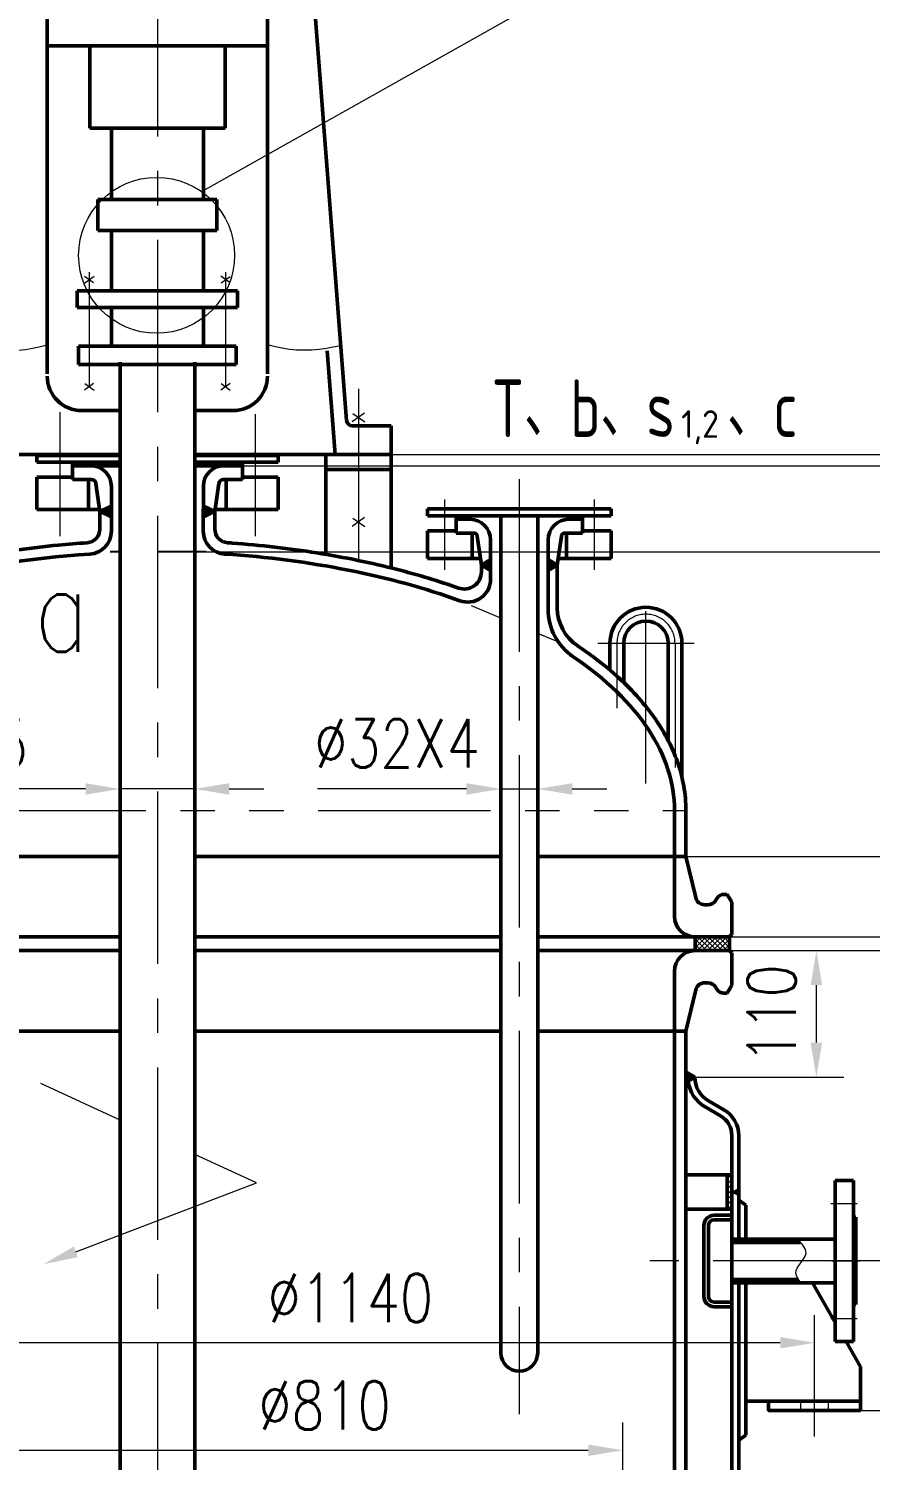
# Model space of a CAD drawing. Header units: millimetres. Extents: x -300 to 50368, y -660 to 14113.
# Drawn here: x 44881 to 45614, y 11544 to 12790 of the extents above; entities that cross this region are included whole.
import ezdxf

# ---------------------------------------------------------------- set-up
doc = ezdxf.new("R2010")
doc.units = ezdxf.units.MM
doc.header["$LTSCALE"] = 120
for name, pattern in [('CENTER', [2, 1.25, -0.25, 0.25, -0.25]), ('DASHED', [0.75, 0.5, -0.25]), ('PHANTOM', [2.5, 1.25, -0.25, 0.25, -0.25, 0.25, -0.25])]:
    doc.linetypes.add(name, pattern=pattern)
doc.layers.get('Defpoints').update_dxf_attribs({"lineweight": 18})
for name, color, linetype, lineweight in [('1轮廓实线层', 7, 'Continuous', 50), ('2细线层', 4, 'Continuous', 18), ('3中心线层', 1, 'CENTER', 18), ('4虚线层', 6, 'DASHED', 18), ('5剖面线层', 2, 'Continuous', 18), ('7标注层', 4, 'Continuous', 20), ('9双点划线层', 6, 'PHANTOM', 18)]:
    doc.layers.add(name, color=color, linetype=linetype, lineweight=lineweight)
doc.styles.add('PC_TEXTSTYLE', font='gbenor.shx', dxfattribs={"width": 0.8, "bigfont": 'gbcbig.shx'})
doc.styles.get("Standard").update_dxf_attribs({"font": 'isocp.shx', "width": 0.707, "bigfont": 'hztxt.shx'})
doc.styles.add('TH_GBDIM', font='romans.shx', dxfattribs={"width": 0.8, "bigfont": 'gbcbig.shx'})
doc.dimstyles.new('TH_GBDIM', dxfattribs={"dimscale": 12, "dimtxt": 3.5, "dimasz": 2.5, "dimexe": 2, "dimexo": 0, "dimgap": 1.5, "dimtad": 1, "dimdec": 0, "dimzin": 0, "dimdsep": 46, "dimtxsty": 'TH_GBDIM', "dimcen": 2.5, "dimclrd": 256, "dimclre": 256, "dimclrt": 256, "dimadec": 0, "dimazin": 0, "dimtfac": 0.714286, "dimtdec": 0, "dimtmove": 0, "dimatfit": 3, "dimfxl": 0, "dimtzin": 0, "dimlwd": -1, "dimlwe": -1, "dimarcsym": 0})
pattern_1 = [(45, (9505.66893, 469.9703), (-0.224506403, 0.224506403), []), (135, (9505.66893, 469.9703), (-0.224506403, -0.224506403), [])]
pattern_2 = [(45, (9505.66893, 474.9703), (-0.224506403, 0.224506403), []), (135, (9505.66893, 474.9703), (-0.224506403, -0.224506403), [])]

# ---------------------------------------------------------------- blocks, each defined once
blk = doc.blocks.new('*D151')
at = {"layer": '7标注层'}
for p, q in [((45491.1, 11987.7), (45712, 11987.7)), ((45688, 11747.7), (45688, 11957.7)), ((45626.9, 11717.7), (45712, 11717.7))]:
    blk.add_line(p, q, dxfattribs=at)
for points in [[(45683, 11957.7), (45693, 11957.7), (45688, 11987.7)], [(45683, 11747.7), (45693, 11747.7), (45688, 11717.7)]]:
    blk.add_solid(points, dxfattribs=at)
at = {"layer": 'Defpoints', "color": 0}
for p in [(45491.1, 11987.7), (45688, 11987.7), (45626.9, 11717.7)]:
    blk.add_point(p, dxfattribs=at)
at = {"layer": '7标注层', "insert": (45649, 11842.8), "char_height": 42, "attachment_point": 5, "rotation": 90, "style": 'TH_GBDIM'}
blk.add_mtext('270', dxfattribs=at)
blk = doc.blocks.new('*D152')
at = {"layer": '7标注层'}
for p, q in [((45491.1, 11987.7), (45590.6, 11987.7)), ((45566.6, 11907.7), (45566.6, 11957.7)), ((45453.1, 11877.7), (45590.6, 11877.7))]:
    blk.add_line(p, q, dxfattribs=at)
for points in [[(45561.6, 11957.7), (45571.6, 11957.7), (45566.6, 11987.7)], [(45561.6, 11907.7), (45571.6, 11907.7), (45566.6, 11877.7)]]:
    blk.add_solid(points, dxfattribs=at)
at = {"layer": 'Defpoints', "color": 0}
for p in [(45491.1, 11987.7), (45566.6, 11987.7), (45453.1, 11877.7)]:
    blk.add_point(p, dxfattribs=at)
at = {"layer": '7标注层', "insert": (45527.6, 11932.7), "char_height": 42, "attachment_point": 5, "rotation": 90, "style": 'TH_GBDIM'}
blk.add_mtext('110', dxfattribs=at)
blk = doc.blocks.new('*D153')
at = {"layer": '7标注层'}
for p, q in [((45491.1, 11987.7), (45864.3, 11987.7)), ((45840.3, 11957.7), (45840.3, 11617.7)), ((45605.1, 11587.7), (45864.3, 11587.7))]:
    blk.add_line(p, q, dxfattribs=at)
for points in [[(45835.3, 11957.7), (45845.3, 11957.7), (45840.3, 11987.7)], [(45835.3, 11617.7), (45845.3, 11617.7), (45840.3, 11587.7)]]:
    blk.add_solid(points, dxfattribs=at)
at = {"layer": 'Defpoints', "color": 0}
for p in [(45491.1, 11987.7), (45605.1, 11587.7), (45840.3, 11587.7)]:
    blk.add_point(p, dxfattribs=at)
at = {"layer": '7标注层', "insert": (45801.3, 11777.6), "char_height": 42, "attachment_point": 5, "rotation": 90, "style": 'TH_GBDIM'}
blk.add_mtext('400', dxfattribs=at)
blk = doc.blocks.new('*D143')
at = {"layer": '7标注层'}
for p, q in [((45106.3, 13659.6), (46111, 13659.6)), ((46087, 12449.3), (46087, 13629.6)), ((45196.5, 12419.3), (46111, 12419.3))]:
    blk.add_line(p, q, dxfattribs=at)
for points in [[(46082, 13629.6), (46092, 13629.6), (46087, 13659.6)], [(46082, 12449.3), (46092, 12449.3), (46087, 12419.3)]]:
    blk.add_solid(points, dxfattribs=at)
at = {"layer": 'Defpoints', "color": 0}
for p in [(45106.3, 13659.6), (46087, 13659.6), (45196.5, 12419.3)]:
    blk.add_point(p, dxfattribs=at)
at = {"layer": '7标注层', "insert": (46048, 13039.5), "char_height": 42, "attachment_point": 5, "rotation": 90, "style": 'TH_GBDIM'}
blk.add_mtext('1240', dxfattribs=at)
blk = doc.blocks.new('*D144')
at = {"layer": '7标注层'}
for p, q in [((44993.1, 12334.6), (45864.3, 12334.6)), ((45840.3, 12304.6), (45840.3, 12029.7)), ((45491.1, 11999.7), (45864.3, 11999.7))]:
    blk.add_line(p, q, dxfattribs=at)
for points in [[(45835.3, 12304.6), (45845.3, 12304.6), (45840.3, 12334.6)], [(45835.3, 12029.7), (45845.3, 12029.7), (45840.3, 11999.7)]]:
    blk.add_solid(points, dxfattribs=at)
at = {"layer": 'Defpoints', "color": 0}
for p in [(44993.1, 12334.6), (45491.1, 11999.7), (45840.3, 11999.7)]:
    blk.add_point(p, dxfattribs=at)
at = {"layer": '7标注层', "insert": (45801.3, 12171.2), "char_height": 42, "attachment_point": 5, "rotation": 90, "style": 'TH_GBDIM'}
blk.add_mtext('335', dxfattribs=at)
blk = doc.blocks.new('*D145')
at = {"layer": '7标注层'}
for p, q in [((45067.1, 12409.7), (45986.5, 12409.7)), ((45962.5, 12379.7), (45962.5, 12029.7)), ((45491.1, 11999.7), (45986.5, 11999.7))]:
    blk.add_line(p, q, dxfattribs=at)
for points in [[(45957.5, 12379.7), (45967.5, 12379.7), (45962.5, 12409.7)], [(45957.5, 12029.7), (45967.5, 12029.7), (45962.5, 11999.7)]]:
    blk.add_solid(points, dxfattribs=at)
at = {"layer": 'Defpoints', "color": 0}
for p in [(45067.1, 12409.7), (45491.1, 11999.7), (45962.5, 11999.7)]:
    blk.add_point(p, dxfattribs=at)
at = {"layer": '7标注层', "insert": (45923.5, 12194.3), "char_height": 42, "attachment_point": 5, "rotation": 90, "style": 'TH_GBDIM'}
blk.add_mtext('410', dxfattribs=at)
blk = doc.blocks.new('*D146')
at = {"layer": '7标注层'}
for p, q in [((45207.6, 12419.3), (46122.1, 12419.3)), ((46098.1, 12029.7), (46098.1, 12389.3)), ((45491.1, 11999.7), (46122.1, 11999.7))]:
    blk.add_line(p, q, dxfattribs=at)
for points in [[(46093.1, 12389.3), (46103.1, 12389.3), (46098.1, 12419.3)], [(46093.1, 12029.7), (46103.1, 12029.7), (46098.1, 11999.7)]]:
    blk.add_solid(points, dxfattribs=at)
at = {"layer": 'Defpoints', "color": 0}
for p in [(45207.6, 12419.3), (46098.1, 12419.3), (45491.1, 11999.7)]:
    blk.add_point(p, dxfattribs=at)
at = {"layer": '7标注层', "insert": (46059.1, 12223.8), "char_height": 42, "attachment_point": 5, "rotation": 90, "style": 'TH_GBDIM'}
blk.add_mtext('420', dxfattribs=at)
blk = doc.blocks.new('*D138')
at = {"layer": '7标注层'}
for p, q in [((45491.1, 11987.7), (45982.8, 11987.7)), ((45958.8, 11017.7), (45958.8, 11957.7)), ((44993.1, 10987.7), (45982.8, 10987.7))]:
    blk.add_line(p, q, dxfattribs=at)
for points in [[(45953.8, 11957.7), (45963.8, 11957.7), (45958.8, 11987.7)], [(45953.8, 11017.7), (45963.8, 11017.7), (45958.8, 10987.7)]]:
    blk.add_solid(points, dxfattribs=at)
at = {"layer": 'Defpoints', "color": 0}
for p in [(45491.1, 11987.7), (45958.8, 11987.7), (44993.1, 10987.7)]:
    blk.add_point(p, dxfattribs=at)
at = {"layer": '7标注层', "insert": (45919.8, 11487.7), "char_height": 42, "attachment_point": 5, "rotation": 90, "style": 'TH_GBDIM'}
blk.add_mtext('1000', dxfattribs=at)
blk = doc.blocks.new('*D147')
at = {"layer": '7标注层'}
for p, q in [((45491.1, 11987.7), (46122.1, 11987.7)), ((46098.1, 10942.3), (46098.1, 11957.7)), ((45465.7, 10912.3), (46122.1, 10912.3))]:
    blk.add_line(p, q, dxfattribs=at)
for points in [[(46093.1, 11957.7), (46103.1, 11957.7), (46098.1, 11987.7)], [(46093.1, 10942.3), (46103.1, 10942.3), (46098.1, 10912.3)]]:
    blk.add_solid(points, dxfattribs=at)
at = {"layer": 'Defpoints', "color": 0}
for p in [(45491.1, 11987.7), (46098.1, 11987.7), (45465.7, 10912.3)]:
    blk.add_point(p, dxfattribs=at)
at = {"layer": '7标注层', "insert": (46059.1, 11492.1), "char_height": 42, "attachment_point": 5, "rotation": 90, "style": 'TH_GBDIM'}
blk.add_mtext('1075', dxfattribs=at)
blk = doc.blocks.new('*D140')
at = {"layer": '7标注层'}
for p, q in [((45106.3, 13661.6), (46279.3, 13661.6)), ((46255.3, 13631.6), (46255.3, 10621.6)), ((45281, 10591.6), (46279.3, 10591.6))]:
    blk.add_line(p, q, dxfattribs=at)
for points in [[(46250.3, 13631.6), (46260.3, 13631.6), (46255.3, 13661.6)], [(46250.3, 10621.6), (46260.3, 10621.6), (46255.3, 10591.6)]]:
    blk.add_solid(points, dxfattribs=at)
at = {"layer": 'Defpoints', "color": 0}
for p in [(45106.3, 13661.6), (45281, 10591.6), (46255.3, 10591.6)]:
    blk.add_point(p, dxfattribs=at)
at = {"layer": '7标注层', "insert": (46216.3, 12183.9), "char_height": 42, "attachment_point": 5, "rotation": 90, "style": 'TH_GBDIM'}
blk.add_mtext('3070', dxfattribs=at)
blk = doc.blocks.new('*D158')
at = {"layer": '7标注层'}
for p, q in [((45292.1, 12109.7), (45292.1, 12152.4)), ((45324.1, 12118.3), (45324.1, 12152.4)), ((45262.1, 12128.4), (45232.1, 12128.4)), ((45292.1, 12128.4), (45324.1, 12128.4)), ((45354.1, 12128.4), (45384.1, 12128.4))]:
    blk.add_line(p, q, dxfattribs=at)
for points in [[(45262.1, 12133.4), (45262.1, 12123.4), (45292.1, 12128.4)], [(45354.1, 12133.4), (45354.1, 12123.4), (45324.1, 12128.4)]]:
    blk.add_solid(points, dxfattribs=at)
at = {"layer": 'Defpoints', "color": 0}
for p in [(45324.1, 12128.4), (45292.1, 12109.7), (45324.1, 12118.3)]:
    blk.add_point(p, dxfattribs=at)
at = {"layer": '7标注层', "insert": (45201.6, 12168), "char_height": 42, "attachment_point": 5, "style": 'TH_GBDIM'}
blk.add_mtext('%%C32X4{}{}', dxfattribs=at)
blk = doc.blocks.new('*D159')
at = {"layer": '7标注层'}
for p, q in [((44421.1, 11612.5), (44421.1, 11670.5)), ((45565.1, 11626.5), (45565.1, 11670.5)), ((45535.1, 11646.5), (44451.1, 11646.5))]:
    blk.add_line(p, q, dxfattribs=at)
for points in [[(44451.1, 11651.5), (44451.1, 11641.5), (44421.1, 11646.5)], [(45535.1, 11651.5), (45535.1, 11641.5), (45565.1, 11646.5)]]:
    blk.add_solid(points, dxfattribs=at)
at = {"layer": 'Defpoints', "color": 0}
for p in [(44421.1, 11646.5), (45565.1, 11626.5), (44421.1, 11612.5)]:
    blk.add_point(p, dxfattribs=at)
at = {"layer": '7标注层', "insert": (45161, 11685.5), "char_height": 42, "attachment_point": 5, "style": 'TH_GBDIM'}
blk.add_mtext('%%C1140{}{}', dxfattribs=at)
blk = doc.blocks.new('*D163')
at = {"layer": '7标注层'}
for p, q in [((44993.1, 12334.6), (45712, 12334.6)), ((45688, 12099.7), (45688, 12304.6)), ((45443.1, 12069.7), (45712, 12069.7))]:
    blk.add_line(p, q, dxfattribs=at)
for points in [[(45683, 12304.6), (45693, 12304.6), (45688, 12334.6)], [(45683, 12099.7), (45693, 12099.7), (45688, 12069.7)]]:
    blk.add_solid(points, dxfattribs=at)
at = {"layer": 'Defpoints', "color": 0}
for p in [(44993.1, 12334.6), (45688, 12334.6), (45443.1, 12069.7)]:
    blk.add_point(p, dxfattribs=at)
at = {"layer": '7标注层', "insert": (45649, 12202.2), "char_height": 42, "attachment_point": 5, "rotation": 90, "style": 'TH_GBDIM'}
blk.add_mtext('265', dxfattribs=at)
blk = doc.blocks.new('*D164')
at = {"layer": '7标注层'}
for p, q in [((44588.1, 11487.7), (44588.1, 11577)), ((45398.1, 11487.7), (45398.1, 11577)), ((44618.1, 11553), (45368.1, 11553))]:
    blk.add_line(p, q, dxfattribs=at)
for points in [[(44618.1, 11558), (44618.1, 11548), (44588.1, 11553)], [(45368.1, 11558), (45368.1, 11548), (45398.1, 11553)]]:
    blk.add_solid(points, dxfattribs=at)
at = {"layer": 'Defpoints', "color": 0}
for p in [(45398.1, 11553), (44588.1, 11487.7), (45398.1, 11487.7)]:
    blk.add_point(p, dxfattribs=at)
at = {"layer": '7标注层', "insert": (45138.6, 11592), "char_height": 42, "attachment_point": 5, "style": 'TH_GBDIM'}
blk.add_mtext('%%C810{}{}', dxfattribs=at)
blk = doc.blocks.new('*D165')
at = {"layer": '7标注层'}
for p, q in [((44960.6, 12128.4), (44960.6, 12152.4)), ((45025.6, 12128.4), (45025.6, 12152.4)), ((44930.6, 12128.4), (44715.8, 12128.4)), ((45025.6, 12128.4), (44960.6, 12128.4)), ((45055.6, 12128.4), (45085.6, 12128.4))]:
    blk.add_line(p, q, dxfattribs=at)
for points in [[(44930.6, 12133.4), (44930.6, 12123.4), (44960.6, 12128.4)], [(45055.6, 12133.4), (45055.6, 12123.4), (45025.6, 12128.4)]]:
    blk.add_solid(points, dxfattribs=at)
at = {"layer": 'Defpoints', "color": 0}
for p in [(44960.6, 12128.4), (44960.6, 12128.4), (45025.6, 12128.4)]:
    blk.add_point(p, dxfattribs=at)
at = {"layer": '7标注层', "insert": (44808.2, 12167.4), "char_height": 42, "attachment_point": 5, "style": 'TH_GBDIM'}
blk.add_mtext('%%C65X5{}{}', dxfattribs=at)

msp = doc.modelspace()

# ---------------------------------------------------------------- hatches: boundary and pattern name
at = {"layer": '5剖面线层'}
h = msp.add_hatch(dxfattribs=at)
h.set_pattern_fill('ANSI37', color=256, angle=360, style=0)
h.set_pattern_definition([(45, (18526.6106, 9669.4788), (-2.24506403, 2.24506403), []), (135, (18526.6106, 9669.4788), (-2.24506403, -2.24506403), [])])
h.paths.add_polyline_path([(44919.08, 12412.69), (44919.08, 12409.69), (44935.08, 12409.69), (44935.08, 12412.69)])
h.paths.add_polyline_path([(45051.08, 12412.69), (45051.08, 12409.69), (45067.08, 12409.69), (45067.08, 12412.69)])
h = msp.add_hatch(dxfattribs=at)
h.set_pattern_fill('ANSI37', color=256, scale=0.1, style=0)
h.set_pattern_definition(pattern_2)
h.paths.add_polyline_path([(44943.08, 12369.69), (44953.08, 12369.69), (44953.08, 12374.35)])
h.paths.add_polyline_path([(44943.08, 12369.69), (44953.08, 12365.02), (44953.08, 12369.69)])
h = msp.add_hatch(dxfattribs=at)
h.set_pattern_fill('ANSI37', color=256, scale=0.1, style=0)
h.set_pattern_definition(pattern_2)
h.paths.add_polyline_path([(45043.08, 12369.69), (45033.08, 12369.69), (45033.08, 12374.35)])
h.paths.add_polyline_path([(45043.08, 12369.69), (45033.08, 12365.02), (45033.08, 12369.69)])
h = msp.add_hatch(dxfattribs=at)
h.set_pattern_fill('ANSI37', color=256, style=0)
h.set_pattern_definition([(45, (19769.3215, 9648.3194), (-2.24506403, 2.24506403), []), (135, (19769.3215, 9648.3194), (-2.24506403, -2.24506403), [])])
h.paths.add_polyline_path([(45253.08, 12366.04), (45253.08, 12363.04), (45265.08, 12363.04), (45265.08, 12366.04)])
h.paths.add_polyline_path([(45363.08, 12363.04), (45363.08, 12366.04), (45351.08, 12366.04), (45351.08, 12363.04)])
h = msp.add_hatch(dxfattribs=at)
h.set_pattern_fill('ANSI37', color=256, scale=0.1, style=0)
h.set_pattern_definition(pattern_1)
h.paths.add_polyline_path([(45283.08, 12324.04), (45283.08, 12328.11), (45275.08, 12323.04), (45283.08, 12323.04)])
h.paths.add_polyline_path([(45283.08, 12323.04), (45275.08, 12323.04), (45283.08, 12318.48)])
h = msp.add_hatch(dxfattribs=at)
h.set_pattern_fill('ANSI37', color=256, scale=0.1, style=0)
h.set_pattern_definition(pattern_1)
h.paths.add_polyline_path([(45333.08, 12324.04), (45333.08, 12328.11), (45341.08, 12323.04), (45333.08, 12323.04)])
h.paths.add_polyline_path([(45333.08, 12323.04), (45341.08, 12323.04), (45333.08, 12318.48)])
h = msp.add_hatch(dxfattribs=at)
h.set_pattern_fill('ANSI37', color=256, style=0)
h.set_pattern_definition([(45, (9505.669, 469.9703), (-2.24506403, 2.24506403), []), (135, (9505.669, 469.9703), (-2.24506403, -2.24506403), [])])
h.paths.add_polyline_path([(44525.08, 11987.69), (44525.08, 11999.69), (44495.08, 11999.69), (44495.08, 11987.69)])
h.paths.add_polyline_path([(45491.08, 11987.69), (45491.08, 11999.69), (45461.08, 11999.69), (45461.08, 11987.69)])
h = msp.add_hatch(dxfattribs=at)
h.set_pattern_fill('ANSI37', color=256, scale=0.1, style=0)
h.set_pattern_definition(pattern_1)
h.paths.add_polyline_path([(45453.08, 11882.18), (45453.08, 11877.69), (45460.86, 11877.69)])
h.paths.add_polyline_path([(45460.86, 11877.69), (45453.08, 11877.69), (45453.08, 11874.22), (45455.06, 11874.22)])
h = msp.add_hatch(dxfattribs=at)
h.set_pattern_fill('ANSI31', color=256, style=0)
h.set_pattern_definition([(45, (9505.669, 469.9703), (-2.24506403, 2.24506403), [])])
h.paths.add_polyline_path([(45489.06, 11762.69), (45493.06, 11762.69), (45493.06, 11777.69), (45493.06, 11777.69), (45493.06, 11792.69), (45489.06, 11792.69)])
h = msp.add_hatch(dxfattribs=at)
h.set_pattern_fill('ANSI37', color=256, scale=0.1, style=0)
h.set_pattern_definition(pattern_1)
h.paths.add_polyline_path([(45499.06, 11777.69), (45495.06, 11777.69), (45499.06, 11775.38)])
h.paths.add_polyline_path([(45499.06, 11780), (45495.06, 11777.69), (45499.06, 11777.69)])

# ---------------------------------------------------------------- linework, layer by layer
for p, q in [((45253.08, 12351.04), (45253.08, 12353.04)), ((44960.58, 12334.73), (44951.96, 12334.74)), ((45035.57, 12334.64), (44993.08, 12334.69))]:
    msp.add_line(p, q)
at = {"layer": '1轮廓实线层'}
for p, q in [((45112.17, 13038.57), (45157.77, 12448.95)), ((44897.27, 12984.09), (44897.27, 12489.65)), ((45088.88, 12984.09), (45088.88, 12489.65)), ((44897.27, 12774.97), (45088.88, 12774.97)), ((44934.22, 12774.97), (44934.22, 12703.42)), ((45051.94, 12774.97), (45051.94, 12703.42)), ((44934.22, 12703.42), (45051.94, 12703.42)), ((44953.08, 12703.42), (44953.08, 12641.41)), ((45033.08, 12703.42), (45033.08, 12641.41)), ((44941.34, 12614.36), (44941.34, 12641.41)), ((44941.34, 12641.41), (45044.82, 12641.41)), ((45044.82, 12614.36), (45044.82, 12641.41)), ((44941.34, 12614.36), (45044.82, 12614.36)), ((44953.08, 12561.89), (44953.08, 12614.36)), ((45033.08, 12561.89), (45033.08, 12614.36)), ((44923.34, 12561.89), (45062.82, 12561.89)), ((44923.34, 12561.89), (44923.34, 12547.44)), ((45062.82, 12561.89), (45062.82, 12547.44)), ((44923.34, 12547.44), (45062.82, 12547.44)), ((44953.08, 12547.37), (44953.08, 12513.59)), ((45033.08, 12547.44), (45033.08, 12513.59)), ((44924.48, 12513.59), (45061.68, 12513.59)), ((44924.48, 12513.59), (44924.48, 12497.69)), ((45061.68, 12513.59), (45061.68, 12497.69)), ((45147.79, 12419.34), (45140.8, 12509.7)), ((45061.68, 12497.69), (44924.48, 12497.69)), ((44960.58, 12499.69), (44960.58, 11523.06)), ((45025.58, 12499.69), (45025.58, 11523.06)), ((44927.27, 12457.65), (44960.58, 12457.65)), ((45058.88, 12457.65), (45025.58, 12457.65)), ((45196.53, 12444.34), (45162.76, 12444.34)), ((45196.53, 12444.34), (45196.53, 12419.34)), ((44789.63, 12419.34), (44960.58, 12419.34)), ((44888.08, 12412.69), (44888.08, 12418.69)), ((44888.08, 12418.69), (44960.58, 12418.69)), ((44888.08, 12412.69), (44960.58, 12412.69)), ((44919.08, 12409.69), (44919.08, 12412.69)), ((44919.08, 12412.69), (44960.58, 12412.69)), ((44919.08, 12409.69), (44935.08, 12409.69)), ((44919.08, 12409.69), (44919.08, 12397.69)), ((44935.08, 12409.69), (44935.08, 12412.69)), ((44935.08, 12409.69), (44960.58, 12409.69)), ((45025.58, 12419.34), (45196.53, 12419.34)), ((45025.58, 12418.69), (45098.08, 12418.69)), ((45025.58, 12412.69), (45098.08, 12412.69)), ((45025.58, 12412.69), (45067.08, 12412.69)), ((45025.58, 12409.69), (45051.08, 12409.69)), ((45051.08, 12409.69), (45051.08, 12412.69)), ((45067.08, 12409.69), (45051.08, 12409.69)), ((45067.08, 12412.69), (45067.08, 12409.69)), ((45067.08, 12409.69), (45067.08, 12397.69)), ((45098.08, 12418.69), (45098.08, 12412.69)), ((45139.63, 12419.34), (45139.63, 12332.57)), ((45196.53, 12419.34), (45196.53, 12320.69)), ((44919.08, 12399.69), (44888.08, 12399.69)), ((44888.08, 12399.69), (44888.08, 12371.69)), ((44919.08, 12397.69), (44919.08, 12399.69)), ((44935.61, 12397.69), (44919.08, 12397.69)), ((44933.08, 12397.69), (44933.08, 12371.69)), ((45067.08, 12397.69), (45050.55, 12397.69)), ((45053.08, 12397.69), (45053.08, 12371.69)), ((45067.08, 12399.69), (45098.08, 12399.69)), ((45098.08, 12399.69), (45098.08, 12371.69)), ((45196.53, 12406.47), (45139.63, 12406.47)), ((44943.08, 12369.69), (44939.57, 12394.25)), ((44953.08, 12369.69), (44953.08, 12391.69)), ((45033.08, 12392.01), (45033.06, 12352.72)), ((45043.08, 12369.69), (45046.59, 12394.25)), ((44888.08, 12371.69), (44942.79, 12371.69)), ((44943.08, 12369.69), (44953.08, 12374.35)), ((44953.11, 12381.18), (44953.05, 12352.68)), ((45043.08, 12369.69), (45033.08, 12374.35)), ((45098.08, 12371.69), (45043.36, 12371.69)), ((45228.08, 12372.04), (45388.08, 12372.04)), ((45228.08, 12372.04), (45228.08, 12366.04)), ((45388.08, 12372.04), (45228.08, 12372.04)), ((45373.08, 12372.04), (45243.08, 12372.04)), ((45349.08, 12372.04), (45267.08, 12372.04)), ((45388.08, 12372.04), (45388.08, 12366.04)), ((45388.08, 12372.04), (45388.08, 12366.04)), ((44943.09, 12369.68), (44943.06, 12354.57)), ((44943.08, 12369.69), (44953.08, 12365.02)), ((45033.06, 12364.69), (45033.06, 12352.72)), ((45043.08, 12369.69), (45033.08, 12365.02)), ((45043.09, 12369.77), (45043.06, 12354.62)), ((45228.08, 12366.04), (45388.08, 12366.04)), ((45388.08, 12366.04), (45228.08, 12366.04)), ((45253.08, 12363.04), (45253.08, 12366.04)), ((45253.08, 12366.04), (45363.08, 12366.04)), ((45253.08, 12363.04), (45265.08, 12363.04)), ((45253.08, 12351.04), (45253.08, 12363.04)), ((45265.08, 12363.04), (45265.08, 12366.04)), ((45292.08, 12366.04), (45292.08, 11637.69)), ((45324.08, 12366.04), (45324.08, 11637.69)), ((45351.08, 12363.04), (45351.08, 12366.04)), ((45351.08, 12363.04), (45363.08, 12363.04)), ((45363.08, 12363.04), (45363.08, 12366.04)), ((45363.08, 12363.04), (45363.08, 12351.04)), ((45363.08, 12363.04), (45363.08, 12351.04)), ((45253.08, 12353.04), (45228.08, 12353.04)), ((45228.08, 12353.04), (45228.08, 12329.04)), ((45268.48, 12351.04), (45253.08, 12351.04)), ((45267.08, 12351.04), (45267.08, 12329.04)), ((45275.08, 12323.04), (45271.45, 12348.47)), ((45341.08, 12323.04), (45344.71, 12348.47)), ((45363.08, 12351.04), (45347.68, 12351.04)), ((45349.08, 12351.04), (45349.08, 12329.04)), ((45363.08, 12353.04), (45388.08, 12353.04)), ((45388.08, 12353.04), (45388.08, 12329.04)), ((45283.08, 12345.04), (45283.08, 12323.04)), ((45333.08, 12345.04), (45333.08, 12284.77)), ((45228.08, 12329.04), (45274.22, 12329.04)), ((45275.08, 12323.04), (45283.08, 12328.11)), ((45275.08, 12323.04), (45283.08, 12318.48)), ((45275.08, 12323.04), (45275.08, 12317.37)), ((45275.08, 12323.04), (45283.08, 12323.04)), ((45283.08, 12323.04), (45283.08, 12311)), ((45341.08, 12323.04), (45333.08, 12328.11)), ((45341.08, 12323.04), (45333.08, 12323.04)), ((45341.08, 12323.04), (45333.08, 12318.48)), ((45341.08, 12323.04), (45341.08, 12286.11)), ((45388.08, 12329.04), (45341.93, 12329.04)), ((45386.97, 12255.14), (45386.97, 12231.77)), ((45398.97, 12255.14), (45398.97, 12220.97)), ((45437.6, 12255.14), (45437.6, 12170.68)), ((45449.6, 12255.14), (45449.6, 12138.83)), ((45443.08, 12109.69), (45443.08, 12034.05)), ((45453.08, 12109.69), (45453.08, 12069.69)), ((44960.58, 12069.69), (44533.08, 12069.69)), ((45292.08, 12069.69), (45025.58, 12069.69)), ((45453.08, 12069.69), (45324.08, 12069.69)), ((45443.08, 12017.69), (45443.08, 12069.69)), ((45453.08, 12069.69), (45461.61, 12033.83)), ((45486.02, 12036.69), (45489.08, 12036.69)), ((45489.08, 12036.69), (45493.08, 12029.76)), ((45472.16, 12027.69), (45469.4, 12027.69)), ((45479.96, 12033.19), (45479.09, 12031.69)), ((45493.08, 12001.69), (45493.08, 12029.76)), ((45493.08, 12001.69), (45493.08, 12029.76)), ((44495.08, 11999.69), (44960.58, 11999.69)), ((45025.58, 11999.69), (45292.08, 11999.69)), ((45324.08, 11999.69), (45491.08, 11999.69)), ((45461.08, 11999.69), (45461.08, 11987.69)), ((45493.08, 12001.69), (45491.08, 11999.69)), ((45491.08, 11999.69), (45491.08, 11987.69)), ((44495.08, 11987.69), (44960.58, 11987.69)), ((45025.58, 11987.69), (45292.08, 11987.69)), ((45324.08, 11987.69), (45491.08, 11987.69)), ((45443.08, 11987.69), (45491.08, 11987.69)), ((45461.08, 11987.69), (45485.53, 11987.69)), ((45493.08, 11985.69), (45491.08, 11987.69)), ((45493.08, 11985.69), (45493.08, 11957.62)), ((45493.08, 11985.69), (45493.08, 11957.62)), ((45493.08, 11985.69), (45493.08, 11985.69)), ((45443.08, 11969.69), (45443.08, 11917.69)), ((45472.16, 11959.69), (45469.4, 11959.69)), ((45453.08, 11917.69), (45461.61, 11953.54)), ((45479.96, 11954.19), (45479.09, 11955.69)), ((45486.02, 11950.69), (45489.08, 11950.69)), ((45489.08, 11950.69), (45493.08, 11957.62)), ((44960.58, 11917.69), (44533.08, 11917.69)), ((45025.58, 11917.69), (45292.08, 11917.69)), ((45324.08, 11917.69), (45453.08, 11917.69)), ((45443.08, 11917.69), (45443.08, 11212.69)), ((45453.08, 11917.69), (45453.08, 11212.69)), ((45460.86, 11877.69), (45453.08, 11882.18)), ((45453.08, 11877.69), (45460.86, 11877.69)), ((45453.08, 11874.22), (45455.06, 11874.22)), ((45455.06, 11874.22), (45460.86, 11877.69)), ((45493.06, 11792.69), (45453.08, 11792.69)), ((45489.06, 11792.69), (45489.06, 11762.69)), ((45493.06, 11777.69), (45493.08, 11172.69)), ((45493.06, 11777.69), (45499.06, 11777.69)), ((45495.06, 11777.69), (45499.06, 11780)), ((45495.06, 11777.69), (45499.06, 11775.38)), ((45499.06, 11780), (45499.06, 11736.69)), ((45453.08, 11762.69), (45493.06, 11762.69)), ((45505.07, 11766.38), (45499.07, 11770.61)), ((45505.07, 11766.38), (45505.07, 11736.69)), ((45468.68, 11748.46), (45468.68, 11686.92)), ((45472.68, 11748.46), (45472.68, 11686.92)), ((45493.07, 11757.46), (45477.68, 11757.46)), ((45493.07, 11753.46), (45477.68, 11753.46)), ((45583.06, 11736.69), (45493.06, 11736.69)), ((45552.81, 11733.69), (45493.06, 11733.69)), ((45583.06, 11647.69), (45583.06, 11717.69)), ((45550.94, 11701.69), (45493.06, 11701.69)), ((45583.06, 11698.69), (45493.06, 11698.69)), ((45499.07, 11698.69), (45499.08, 11212.69)), ((45499.07, 11546.69), (45499.07, 11698.69)), ((45499.07, 11698.69), (45529.07, 11698.69)), ((45505.07, 11698.69), (45505.07, 11566)), ((45583.06, 11664.03), (45563.18, 11698.69)), ((45493.07, 11681.92), (45477.68, 11681.92)), ((45493.07, 11677.92), (45477.68, 11677.92)), ((45601.06, 11679.69), (45599.06, 11679.69)), ((45599.06, 11647.69), (45583.06, 11647.69)), ((45605.07, 11625.69), (45592.44, 11647.69)), ((45605.07, 11595.69), (45605.07, 11625.69)), ((45605.07, 11595.69), (45505.07, 11595.69)), ((45525.07, 11587.69), (45525.07, 11587.69)), ((45505.07, 11566), (45499.07, 11561.76))]:
    msp.add_line(p, q, dxfattribs=at)
at = {"layer": '1轮廓实线层', "extrusion": (-7.49855e-33, -1.22465e-16, -1)}
for p, q in [((45599.06, 11787.69), (45583.06, 11787.69)), ((45583.06, 11787.69), (45583.06, 11717.69)), ((45599.06, 11647.69), (45599.06, 11787.69)), ((45601.06, 11755.69), (45599.06, 11755.69)), ((45601.06, 11679.69), (45601.06, 11755.69))]:
    msp.add_line(p, q, dxfattribs=at)
at = {"layer": '1轮廓实线层'}
for points in [[(45493.06, 11777.69), (45493.06, 11807.69), (45493.06, 11826.77, 0.2679492), (45483.06, 11844.09), (45469.86, 11851.71)], [(45499.06, 11780), (45499.06, 11807.69), (45499.06, 11826.77, 0.2679492), (45486.06, 11849.28), (45472.86, 11856.9)]]:
    msp.add_lwpolyline(points, format="xyb", dxfattribs=at)
msp.add_lwpolyline([(45605.07, 11587.69), (45605.07, 11595.69), (45525.07, 11595.69), (45525.07, 11587.69)], close=True, dxfattribs=at)
for centre, radius, start, end in [((44927.27, 12487.65), 30, 180, 270), ((45058.88, 12487.65), 30, 270, 0), ((45162.76, 12449.34), 5, 184.42316, 270), ((44935.08, 12391.69), 18, 0, 90), ((45051.08, 12391.69), 18, 90, 180), ((44935.61, 12393.69), 4, 8.1301, 90), ((45050.55, 12393.69), 4, 90, 171.8699), ((45265.08, 12345.04), 18, 0, 90), ((45351.08, 12345.04), 18, 90, 180), ((44931.06, 12354.59), 12, 273.88227, 359.87298), ((44933.05, 12352.72), 20, 273.76462, 359.87298), ((45053.06, 12352.72), 20, 180, 266.23827), ((45055.06, 12354.6), 12, 179.87298, 266.12026), ((45268.48, 12348.04), 3, 8.1301, 90), ((45347.68, 12348.04), 3, 90, 171.8699), ((45260.08, 12317.37), 15, 250.64334, 0), ((45263.08, 12311), 20, 250.1717, 0), ((45383.08, 12284.77), 50, 180, 235.90376), ((45381.08, 12286.11), 40, 180, 236.2636), ((45418.28, 12255.14), 31.31, 0, 180), ((45418.28, 12255.14), 19.31, 0, 180), ((45486.02, 12029.69), 7, 90, 150), ((45469.4, 12035.69), 8, 193.3925, 270), ((45472.16, 12035.69), 8, 270, 330), ((45461.08, 12017.69), 18, 180, 270), ((45461.08, 11969.69), 18, 90, 180), ((45469.4, 11951.69), 8, 90, 166.6075), ((45472.16, 11951.69), 8, 30, 90), ((45486.02, 11957.69), 7, 210, 270), ((45484.86, 11877.69), 30, 186.63074, 240), ((45484.86, 11877.69), 24, 180, 240), ((45477.68, 11748.46), 9, 90, 180), ((45477.68, 11748.46), 5, 90, 180), ((45477.68, 11686.92), 9, 180, 270), ((45477.68, 11686.92), 5, 180, 270), ((45308.08, 11637.69), 16, 180, 0)]:
    msp.add_arc(centre, radius, start, end, dxfattribs=at)
for start_param, end_param in [(1.7016437, 2.0597737), (0.9459131, 1.4400486), (0, 0.6363197)]:
    msp.add_ellipse((44993.08, 12109.69), major_axis=(450, 0), ratio=0.5000003, start_param=start_param, end_param=end_param, dxfattribs=at)
for points, knots in [([(44931.87, 12342.62), (44923.52, 12342.05), (44915.19, 12341.37), (44882.07, 12338.18), (44857.61, 12334.74), (44815.13, 12326.81), (44796.83, 12322.69), (44779.13, 12317.98)], [1.7057228, 1.7057228, 1.7057228, 1.7057228, 1.76128979, 1.76128979, 1.92804276, 1.92804276, 2.05977564, 2.05977564, 2.05977564, 2.05977564]), ([(45255.14, 12303.21), (45238.15, 12309.18), (45220.38, 12314.56), (45179.44, 12325.12), (45155.95, 12329.99), (45107.72, 12337.71), (45082.97, 12340.56), (45056.7, 12342.45), (45055.47, 12342.54), (45054.24, 12342.62)], [0.9582084, 0.9582084, 0.9582084, 0.9582084, 1.09427794, 1.09427794, 1.2610309, 1.2610309, 1.42778386, 1.42778386, 1.43596811, 1.43596811, 1.43596811, 1.43596811]), ([(45453.08, 12109.69), (45453.08, 12116.78), (45452.46, 12123.87), (45450.01, 12137.96), (45448.17, 12144.96), (45443.32, 12158.8), (45440.3, 12165.63), (45429.84, 12185.25), (45420.88, 12197.73), (45399.16, 12221.58), (45386.4, 12232.95), (45367.71, 12246.79), (45363.34, 12249.86), (45358.83, 12252.87)], [0, 0, 0, 0, 0.08683771, 0.08683771, 0.17367541, 0.17367541, 0.26051312, 0.26051312, 0.42726608, 0.42726608, 0.59401905, 0.59401905, 0.64277867, 0.64277867, 0.64277867, 0.64277867])]:
    msp.add_open_spline(points, degree=3, knots=knots, dxfattribs=at)
at = {"layer": '2细线层', "linetype": 'Continuous'}
for p, q in [((44937.54, 12568.86), (44929.59, 12574.41)), ((44929.81, 12568.86), (44937.94, 12574.54)), ((45056.35, 12568.86), (45048.22, 12574.54)), ((45048.62, 12568.86), (45056.56, 12574.41)), ((44937.54, 12481.07), (44929.59, 12475.51)), ((44929.81, 12481.07), (44937.94, 12475.39)), ((45056.35, 12481.07), (45048.22, 12475.39)), ((45048.62, 12481.07), (45056.56, 12475.51)), ((45173.46, 12455.43), (45162.6, 12447.85)), ((45163.13, 12455.13), (45173.54, 12447.85)), ((45173.46, 12364.47), (45162.6, 12356.88)), ((45163.13, 12364.16), (45173.54, 12356.88))]:
    msp.add_line(p, q, dxfattribs=at)
at = {"layer": '2细线层'}
for p, q in [((45292.08, 12277.11), (45266.51, 12287.88)), ((45339.43, 12257.16), (45324.08, 12263.63))]:
    msp.add_line(p, q, dxfattribs=at)
at = {"layer": '3中心线层'}
for p, q in [((44993.08, 13806.11), (44993.08, 10495.11)), ((44933.67, 12578.17), (44933.67, 12479.57)), ((45052.48, 12578.17), (45052.48, 12479.57)), ((45168.08, 12476.46), (45168.08, 12303.18)), ((44908.08, 12456.24), (44908.08, 12348.35)), ((45078.08, 12454.65), (45078.08, 12348.35)), ((45308.08, 12397.83), (45308.08, 11584.4)), ((45243.08, 12380.28), (45243.08, 12318.96)), ((45373.08, 12380.28), (45373.08, 12318.96)), ((45418.28, 12133.15), (45418.28, 12311.38)), ((45376.32, 12255.14), (45460.24, 12255.14)), ((45392.97, 12255.14), (45392.97, 12198.62)), ((45443.6, 12255.14), (45443.6, 12147.01)), ((45626.92, 11717.69), (45421.64, 11717.69)), ((45580.06, 11717.69), (45604.06, 11717.69)), ((45579.06, 11667.69), (45602.06, 11667.69)), ((45565.07, 11564.86), (45565.07, 11626.52))]:
    msp.add_line(p, q, dxfattribs=at)
at = {"layer": '3中心线层', "extrusion": (-7.49855e-33, -1.22465e-16, -1)}
msp.add_line((45579.06, 11767.69), (45602.06, 11767.69), dxfattribs=at)
at = {"layer": '3中心线层'}
msp.add_arc((45418.28, 12255.14), 25.31, 0, 180, dxfattribs=at)
at = {"layer": '4虚线层'}
for p, q in [((45553.07, 11587.69), (45553.07, 11595.69)), ((45577.07, 11587.69), (45577.07, 11595.69))]:
    msp.add_line(p, q, dxfattribs=at)
at = {"layer": '5剖面线层'}
for p, q in [((44953.08, 12369.69), (44943.08, 12369.69)), ((45033.08, 12369.69), (45043.08, 12369.69)), ((45283.08, 12323.04), (45275.08, 12323.04)), ((45333.08, 12323.04), (45341.08, 12323.04))]:
    msp.add_line(p, q, dxfattribs=at)
for points in [[(44833.42, 12514.07), (44835.03, 12513.72), (44840, 12512.73), (44845.82, 12511.73), (44852.15, 12510.88), (44858.69, 12510.32), (44865.3, 12510.11), (44871.88, 12510.28), (44878.34, 12510.88), (44884.53, 12511.89), (44890.19, 12513.13), (44894.99, 12514.38), (44897.27, 12515.03)], [(45152.74, 12514.07), (45151.13, 12513.72), (45146.16, 12512.73), (45140.34, 12511.73), (45134.01, 12510.88), (45127.47, 12510.32), (45120.86, 12510.11), (45114.27, 12510.28), (45107.81, 12510.88), (45101.62, 12511.89), (45095.97, 12513.13), (45091.17, 12514.38), (45088.88, 12515.03)]]:
    msp.add_lwpolyline(points, dxfattribs=at)
msp.add_circle((44992.41, 12592.74), 67.84, dxfattribs=at)
msp.add_spline([(45553.13, 11698.69), (45548.76, 11707.19), (45557.61, 11724.56), (45549.82, 11736.69)], degree=3, dxfattribs=at)
at = {"layer": '7标注层'}
msp.add_line((45232.08, 12128.42), (45132.33, 12128.42), dxfattribs=at)
for points in [[(44960.58, 11840.24), (44891.68, 11871.98)], [(44922.15, 11725.64), (45079.29, 11785.55), (45025.58, 11810.3)]]:
    msp.add_lwpolyline(points, dxfattribs=at)
msp.add_solid([(44923.93, 11720.97), (44894.12, 11714.95), (44920.37, 11730.31)], dxfattribs=at)
at = {"layer": '9双点划线层'}
msp.add_line((44533.08, 12109.69), (45453.08, 12109.69), dxfattribs=at)

# ---------------------------------------------------------------- texts
at = {"layer": '1轮廓实线层', "style": 'PC_TEXTSTYLE'}
msp.add_text('TH_SUPERPART', height=1e-29, rotation=90, dxfattribs=at).set_placement((45601.06, 11717.69))
at = {"layer": '2细线层', "width": 0.8}
msp.add_text('T、b、s  、c', height=50, dxfattribs=at).set_placement((45283.96, 12434.64))
at = {"layer": '2细线层'}
msp.add_text('1,2', height=24, dxfattribs=at).set_placement((45448.94, 12433.92))
at = {"layer": '2细线层', "style": 'TH_GBDIM', "width": 0.8}
msp.add_text('a', height=75, dxfattribs=at).set_placement((44885.27, 12247.72))

# ---------------------------------------------------------------- dimensions: what is measured, and where the dimension line sits
at = {"layer": '7标注层'}
for base, p1, p2, picture, middle in [((46255.34, 10591.64), (45106.33, 13661.57), (45281.03, 10591.64), '*D140', (46255.34, 12183.9)), ((46087.01, 13659.57), (45196.53, 12419.34), (45106.33, 13659.57), '*D143', (46087.01, 13039.45)), ((45962.55, 11999.69), (45067.08, 12409.69), (45491.08, 11999.69), '*D145', (45962.55, 12194.34)), ((46098.08, 12419.34), (45491.08, 11999.69), (45207.6, 12419.34), '*D146', (46098.08, 12223.83)), ((45840.33, 11999.69), (44993.08, 12334.64), (45491.08, 11999.69), '*D144', (45840.33, 12171.2)), ((45687.95, 12334.64), (45443.08, 12069.69), (44993.08, 12334.64), '*D163', (45687.95, 12202.16)), ((45958.79, 11987.69), (44993.08, 10987.69), (45491.08, 11987.69), '*D138', (45958.79, 11487.69)), ((45566.56, 11987.69), (45453.08, 11877.69), (45491.08, 11987.69), '*D152', (45566.56, 11932.69)), ((46098.08, 11987.69), (45465.7, 10912.34), (45491.08, 11987.69), '*D147', (46098.08, 11492.11)), ((45687.95, 11987.69), (45626.92, 11717.69), (45491.08, 11987.69), '*D151', (45687.95, 11842.79)), ((45840.33, 11587.69), (45491.08, 11987.69), (45605.07, 11587.69), '*D153', (45840.33, 11777.63))]:
    dim = msp.add_linear_dim(base=base, p1=p1, p2=p2, angle=90, dimstyle='TH_GBDIM', dxfattribs=at)
    dim.commit()
    dim.dimension.update_dxf_attribs({"geometry": picture, "text_midpoint": middle, "dimtype": 160})
dim = msp.add_linear_dim(base=(44960.58, 12128.42), p1=(45025.58, 12128.42), p2=(44960.58, 12128.42), text='%%C<>X5{}{}', dimstyle='TH_GBDIM', override={"dimgap": 1.5, "dimtad": 1, "dimjust": 0, "dimdec": 0, "dimlfac": 1, "dimse1": 0, "dimse2": 0, "dimsd1": 0, "dimsd2": 0}, dxfattribs=at)
dim.commit()
dim.dimension.update_dxf_attribs({"geometry": '*D165', "text_midpoint": (44808.18, 12167.42)})
for base, p1, p2, text, override, picture, middle in [((45324.08, 12128.42), (45292.08, 12109.69), (45324.08, 12118.29), '%%C<>X4{}{}', {"dimtmove": 2}, '*D158', (45201.62, 12168.01)), ((44421.09, 11646.47), (45565.07, 11626.52), (44421.09, 11612.47), '%%C1140{}{}', {"dimgap": 1.5, "dimtad": 1, "dimjust": 0, "dimdec": 0, "dimlfac": 1, "dimse1": 0, "dimse2": 0, "dimsd1": 0, "dimsd2": 0}, '*D159', (45161, 11646.47)), ((45398.08, 11553.01), (44588.08, 11487.69), (45398.08, 11487.69), '%%C<>{}{}', {"dimgap": 1.5, "dimtad": 1, "dimjust": 0, "dimdec": 0, "dimlfac": 1, "dimse1": 0, "dimse2": 0, "dimsd1": 0, "dimsd2": 0}, '*D164', (45138.63, 11553.01))]:
    dim = msp.add_linear_dim(base=base, p1=p1, p2=p2, text=text, dimstyle='TH_GBDIM', override=override, dxfattribs=at)
    dim.commit()
    dim.dimension.update_dxf_attribs({"geometry": picture, "text_midpoint": middle, "dimtype": 160})

# ---------------------------------------------------------------- leaders
msp.add_leader([(45033.08, 12649.03), (45361.09, 12833.53), (45458.3, 12833.53)], dimstyle='TH_GBDIM', override={"dimgap": 1.5, "dimtad": 0, "dimldrblk": 'None'}, dxfattribs=at)

doc.saveas('drawing.dxf')
